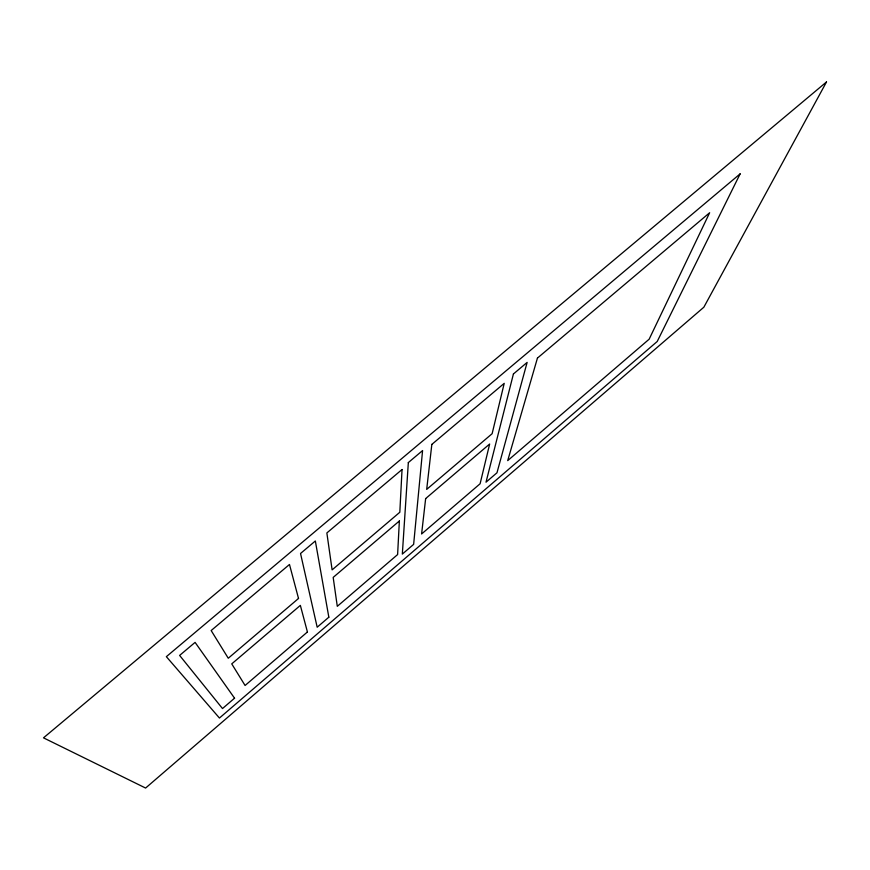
<?xml version="1.0" encoding="UTF-8"?>
<svg xmlns="http://www.w3.org/2000/svg" width="870" height="870" viewBox="0 0 870 870"><rect width="100%" height="100%" fill="white"/><g stroke="black" fill="none" stroke-linecap="round" stroke-linejoin="round"><path stroke-width="1.3" d="M399.363 520.989L397.612 554.571L337.288 606.336L333.177 577.408L399.363 520.989M402.038 469.528L399.819 512.256L332.112 569.872L326.859 532.94L402.038 469.528M408.334 462.579L402.331 554.081L413.642 544.37L422.581 450.562L408.334 462.579M425.647 498.586L421.602 533.973L480.109 483.753L489.647 444.015L425.647 498.586M431.835 444.407L426.691 489.386L492.126 433.706L504.219 383.344L431.835 444.407M513.42 373.969L486.015 482.197L496.977 472.78L527.133 362.409L513.42 373.969M537.442 358.081L507.71 460.621L649.15 339.202L709.648 212.737L537.442 358.081M740.131 173.859L657.209 341.497L219.447 718.044L166.355 656.665L740.131 173.859M826.5 81.954L703.852 307.208L145.605 788.046L43.5 737.847L826.5 81.954M234.563 698.186L222.502 708.55L179.622 655.425L195.087 642.386L234.563 698.186M328.838 617.2L317.18 627.226L300.531 553.483L315.342 540.988L328.838 617.2M307.425 631.979L245.09 685.484L231.746 663.875L300.357 605.389L307.425 631.979M298.519 598.462L228.266 658.242L211.16 630.543L289.482 564.478L298.519 598.462"/></g></svg>
